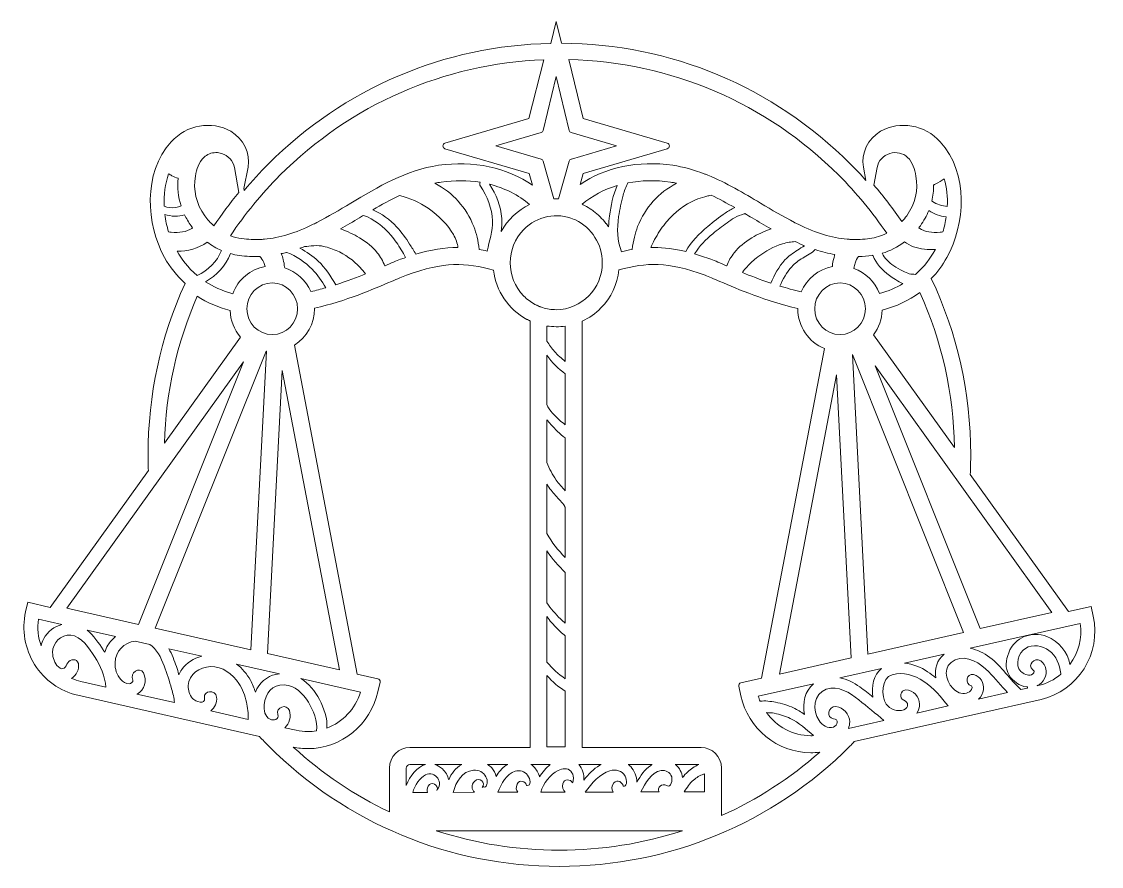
# Model space of a CAD drawing. Header units: millimetres. Extents: x 13 to 1587, y -339 to -42.
# Drawn here: x 397.1 to 770.2, y -333.6 to -41.8 of the extents above; entities that cross this region are included whole.
import ezdxf

# ---------------------------------------------------------------- set-up
doc = ezdxf.new("R2010")
doc.units = ezdxf.units.MM
doc.header["$MEASUREMENT"] = 0
doc.layers.add('Layer 3', color=7, linetype='Continuous')

msp = doc.modelspace()

# ---------------------------------------------------------------- linework, layer by layer
at = {"layer": 'Layer 3', "lineweight": 0}
for points in [[(473.79, -159.32), (437.51, -250.01), (412.68, -244.38), (473.79, -159.32)], [(689.49, -260.22), (684.16, -156.77), (722.5, -252.75), (689.49, -260.22)], [(482.03, -260.1), (487.12, -162.36), (506.86, -265.73), (482.03, -260.1)], [(658.9, -267.14), (678.69, -163.78), (683.73, -261.52), (658.9, -267.14)], [(753.09, -245.84), (728.25, -251.45), (692.02, -160.75), (753.09, -245.84)]]:
    msp.add_lwpolyline(points, dxfattribs=at)
for points, knots in [([(767.32, -247.12), (767.32, -247.12), (766.6, -243.81), (766.6, -243.81), (766.6, -243.81), (758.84, -245.56), (758.84, -245.56), (758.84, -245.56), (724.84, -198.19), (724.84, -198.19), (724.95, -195.87), (725.01, -193.6), (725.01, -191.43), (725.01, -170.09), (720.43, -149.62), (711.39, -130.58), (713.48, -128.4), (715.29, -125.93), (716.79, -123.24), (723.06, -111.97), (724.39, -94.16), (714.5, -83.34), (709.14, -77.46), (700.47, -75.94), (693.88, -79.71), (689.52, -82.21), (687.01, -87.4), (687.92, -92.06), (687.92, -92.06), (688.81, -96.68), (688.81, -96.68), (686.99, -94.65), (685.17, -92.72), (683.38, -90.93), (656.74, -64.29), (621.33, -49.51), (583.67, -49.31), (583.67, -49.31), (581.81, -41.83), (581.81, -41.83), (581.81, -41.83), (579.92, -49.34), (579.92, -49.34), (543.09, -50.09), (508.46, -64.85), (482.38, -90.93), (479.45, -93.86), (476.65, -96.92), (473.98, -100.1), (473.98, -100.1), (473.88, -99.5), (473.88, -99.5), (473.88, -99.5), (475.32, -92.06), (475.32, -92.06), (476.22, -87.4), (473.71, -82.21), (469.35, -79.71), (462.76, -75.94), (454.09, -77.46), (448.73, -83.34), (438.85, -94.17), (440.17, -111.98), (446.44, -123.24), (448.34, -126.65), (450.74, -129.69), (453.57, -132.26), (445.06, -150.83), (440.75, -170.73), (440.75, -191.43), (440.75, -193.19), (440.79, -195.02), (440.86, -196.87), (440.86, -196.87), (406.93, -244.1), (406.93, -244.1), (406.93, -244.1), (399.17, -242.34), (399.17, -242.34), (399.17, -242.34), (398.44, -245.65), (398.44, -245.65), (397.07, -251.94), (398.18, -258.39), (401.58, -263.83), (404.98, -269.27), (410.26, -273.03), (416.44, -274.44), (416.44, -274.44), (479.23, -288.67), (479.23, -288.67), (480.41, -289.93), (481.42, -290.97), (482.38, -291.93), (509.22, -318.78), (544.92, -333.56), (582.88, -333.56), (620.84, -333.56), (656.54, -318.78), (683.38, -291.93), (683.76, -291.56), (684.12, -291.17), (684.49, -290.79), (684.49, -290.79), (684.79, -290.48), (684.79, -290.48), (684.79, -290.48), (749.31, -275.89), (749.31, -275.89), (762.08, -273.01), (770.16, -260.1), (767.32, -247.12)], [0, 0, 0, 0, 1, 1, 1, 2, 2, 2, 3, 3, 3, 4, 4, 4, 5, 5, 5, 6, 6, 6, 7, 7, 7, 8, 8, 8, 9, 9, 9, 10, 10, 10, 11, 11, 11, 12, 12, 12, 13, 13, 13, 14, 14, 14, 15, 15, 15, 16, 16, 16, 17, 17, 17, 18, 18, 18, 19, 19, 19, 20, 20, 20, 21, 21, 21, 22, 22, 22, 23, 23, 23, 24, 24, 24, 25, 25, 25, 26, 26, 26, 27, 27, 27, 28, 28, 28, 29, 29, 29, 30, 30, 30, 31, 31, 31, 32, 32, 32, 33, 33, 33, 34, 34, 34, 35, 35, 35, 36, 36, 36, 37, 37, 37, 37]), ([(486.34, -94.89), (510.75, -70.47), (543.07, -56.34), (577.47, -55.01), (577.47, -55.01), (572.38, -75.29), (572.38, -75.29), (572.38, -75.29), (543.35, -83.8), (543.35, -83.8), (542.93, -83.93), (542.64, -84.32), (542.64, -84.76), (542.64, -85.21), (542.93, -85.6), (543.35, -85.72), (543.35, -85.72), (572.41, -94.24), (572.41, -94.24), (572.41, -94.24), (573.58, -98.36), (573.58, -98.36), (564.95, -92.28), (553.08, -89.71), (541.16, -91.46), (529.95, -93.1), (520.22, -98.92), (510.78, -104.56), (506.95, -106.85), (503, -109.21), (499.08, -111.2), (499.08, -111.2), (498.28, -111.62), (497.85, -111.81), (491.62, -114.86), (486.23, -116.49), (480.95, -116.95), (480.95, -116.95), (480.94, -116.95), (480.94, -116.95), (480.36, -116.98), (479.99, -117.09), (479.72, -117.04), (477.52, -117.15), (475.29, -117.06), (473.1, -116.77), (471.79, -116.59), (470.49, -116.26), (469.22, -115.78), (474.24, -108.25), (480, -101.23), (486.34, -94.89)], [0, 0, 0, 0, 1, 1, 1, 2, 2, 2, 3, 3, 3, 4, 4, 4, 5, 5, 5, 6, 6, 6, 7, 7, 7, 8, 8, 8, 9, 9, 9, 10, 10, 10, 11, 11, 11, 12, 12, 12, 13, 13, 13, 14, 14, 14, 15, 15, 15, 16, 16, 16, 17, 17, 17, 17]), ([(679.42, -94.89), (685.54, -101), (691.1, -107.73), (695.98, -114.91), (694.12, -115.87), (692.16, -116.49), (690.13, -116.77), (687.94, -117.06), (685.72, -117.15), (683.51, -117.04), (683.07, -117.03), (682.96, -116.99), (682.29, -116.95), (682.29, -116.95), (682.28, -116.95), (682.28, -116.95), (677, -116.49), (671.61, -114.86), (665.38, -111.81), (664.96, -111.61), (664.16, -111.2), (664.16, -111.2), (660.23, -109.2), (656.26, -106.84), (652.41, -104.54), (646.59, -101.06), (640.58, -97.46), (634.15, -94.85), (633.81, -94.65), (633.49, -94.53), (633.19, -94.48), (629.3, -92.97), (625.67, -91.99), (622.07, -91.46), (610.15, -89.71), (598.65, -92.12), (590.03, -98.08), (590.03, -98.08), (591.12, -94.24), (591.12, -94.24), (591.12, -94.24), (620.17, -85.72), (620.17, -85.72), (620.6, -85.6), (620.89, -85.21), (620.89, -84.76), (620.89, -84.32), (620.6, -83.93), (620.17, -83.8), (620.17, -83.8), (591.15, -75.29), (591.15, -75.29), (591.15, -75.29), (586.1, -54.95), (586.1, -54.95), (621.35, -55.76), (654.45, -69.91), (679.42, -94.89)], [0, 0, 0, 0, 1, 1, 1, 2, 2, 2, 3, 3, 3, 4, 4, 4, 5, 5, 5, 6, 6, 6, 7, 7, 7, 8, 8, 8, 9, 9, 9, 10, 10, 10, 11, 11, 11, 12, 12, 12, 13, 13, 13, 14, 14, 14, 15, 15, 15, 16, 16, 16, 17, 17, 17, 18, 18, 18, 19, 19, 19, 19]), ([(581.76, -60.84), (581.76, -60.84), (586.24, -79.44), (586.24, -79.44), (586.32, -79.79), (586.59, -80.07), (586.93, -80.17), (586.93, -80.17), (602.6, -84.76), (602.6, -84.76), (602.6, -84.76), (587.11, -89.3), (587.11, -89.3), (587.11, -89.3), (586.94, -89.35), (586.94, -89.35), (586.61, -89.45), (586.35, -89.71), (586.26, -90.04), (586.26, -90.04), (582.57, -103.04), (582.57, -103.04), (582.03, -103.02), (581.49, -103.02), (580.96, -103.04), (580.96, -103.04), (577.27, -90.04), (577.27, -90.04), (577.18, -89.71), (576.92, -89.45), (576.59, -89.35), (576.59, -89.35), (560.93, -84.76), (560.93, -84.76), (560.93, -84.76), (576.6, -80.17), (576.6, -80.17), (576.94, -80.07), (577.21, -79.79), (577.29, -79.44), (577.29, -79.44), (581.76, -60.84), (581.76, -60.84)], [0, 0, 0, 0, 1, 1, 1, 2, 2, 2, 3, 3, 3, 4, 4, 4, 5, 5, 5, 6, 6, 6, 7, 7, 7, 8, 8, 8, 9, 9, 9, 10, 10, 10, 11, 11, 11, 12, 12, 12, 13, 13, 13, 14, 14, 14, 14]), ([(457.14, -95.18), (457.57, -92.83), (458.22, -90.42), (460.03, -88.72), (461.16, -87.65), (462.65, -87.07), (464.23, -87.07), (464.88, -87.07), (465.53, -87.16), (466.17, -87.36), (468.52, -88.06), (470.17, -89.88), (470.58, -92.2), (470.58, -92.2), (472.08, -100.83), (472.08, -100.83), (469.05, -104.53), (466.19, -108.41), (463.54, -112.39), (462.34, -111.36), (461.26, -110.18), (460.34, -108.89), (457.4, -104.77), (456.27, -99.9), (457.14, -95.18)], [0, 0, 0, 0, 1, 1, 1, 2, 2, 2, 3, 3, 3, 4, 4, 4, 5, 5, 5, 6, 6, 6, 7, 7, 7, 8, 8, 8, 8]), ([(692.65, -92.2), (693.06, -89.88), (694.71, -88.07), (697.06, -87.36), (699.29, -86.69), (701.59, -87.2), (703.2, -88.72), (705.01, -90.42), (705.66, -92.83), (706.09, -95.18), (706.96, -99.9), (705.83, -104.76), (702.89, -108.88), (702.39, -109.59), (701.83, -110.27), (701.23, -110.91), (698.26, -106.56), (695.02, -102.33), (691.59, -98.33), (691.59, -98.33), (692.65, -92.2), (692.65, -92.2)], [0, 0, 0, 0, 1, 1, 1, 2, 2, 2, 3, 3, 3, 4, 4, 4, 5, 5, 5, 6, 6, 6, 7, 7, 7, 7]), ([(446.31, -105.54), (446.16, -101.67), (446.68, -97.85), (447.88, -94.36), (448.23, -94.62), (448.59, -94.85), (448.97, -95.06), (448.97, -95.06), (448.97, -95.06), (448.97, -95.06), (449.66, -95.44), (450.4, -95.73), (451.16, -95.92), (450.83, -99.13), (451.18, -102.36), (452.16, -105.44), (451.59, -105.69), (451, -105.92), (450.35, -106.02), (448.93, -106.24), (447.6, -106.08), (446.31, -105.54)], [0, 0, 0, 0, 1, 1, 1, 2, 2, 2, 3, 3, 3, 4, 4, 4, 5, 5, 5, 6, 6, 6, 7, 7, 7, 7]), ([(539.86, -97.64), (540.59, -97.5), (541.3, -97.37), (542, -97.27), (546.63, -96.59), (551.19, -96.63), (555.48, -97.32), (555.32, -97.7), (555.33, -98.15), (555.62, -98.6), (557.91, -102.2), (559.67, -106.3), (559.8, -110.61), (559.91, -114.2), (558.59, -117.59), (557.96, -121.06), (557.01, -120.85), (556.11, -120.67), (555.22, -120.51), (554.81, -117.47), (554.2, -114.94), (553.3, -112.61), (553.3, -112.61), (553.3, -112.6), (553.3, -112.6), (552, -109.3), (550.19, -106.37), (547.94, -103.88), (545.69, -101.38), (542.98, -99.28), (539.86, -97.64)], [0, 0, 0, 0, 1, 1, 1, 2, 2, 2, 3, 3, 3, 4, 4, 4, 5, 5, 5, 6, 6, 6, 7, 7, 7, 8, 8, 8, 9, 9, 9, 10, 10, 10, 10]), ([(609.93, -112.61), (609.03, -114.94), (608.42, -117.47), (608.01, -120.52), (606.83, -120.72), (605.6, -120.98), (604.32, -121.28), (602.88, -117.44), (602.74, -113.34), (603.36, -109.18), (603.73, -106.7), (604.28, -104.24), (604.92, -101.81), (605.32, -100.3), (605.78, -98.84), (606.54, -97.54), (611.17, -96.64), (616.16, -96.52), (621.23, -97.27), (621.94, -97.37), (622.65, -97.5), (623.37, -97.64), (620.25, -99.28), (617.53, -101.38), (615.29, -103.88), (613.04, -106.37), (611.23, -109.3), (609.93, -112.61)], [0, 0, 0, 0, 1, 1, 1, 2, 2, 2, 3, 3, 3, 4, 4, 4, 5, 5, 5, 6, 6, 6, 7, 7, 7, 8, 8, 8, 9, 9, 9, 9]), ([(715.84, -96.12), (715.84, -96.12), (715.87, -96.09), (715.87, -96.09), (716.72, -99.16), (717.06, -102.39), (716.92, -105.66), (715.1, -105.52), (713.34, -105), (711.8, -103.96), (711.72, -103.9), (711.63, -103.85), (711.54, -103.81), (711.98, -101.98), (712.2, -100.1), (712.19, -98.21), (712.29, -98.16), (712.39, -98.12), (712.49, -98.07), (712.49, -98.07), (712.76, -97.95), (712.76, -97.95), (714.04, -97.38), (715.02, -96.8), (715.84, -96.12)], [0, 0, 0, 0, 1, 1, 1, 2, 2, 2, 3, 3, 3, 4, 4, 4, 5, 5, 5, 6, 6, 6, 7, 7, 7, 8, 8, 8, 8]), ([(563.01, -109.81), (562.68, -105.52), (561.01, -101.54), (558.68, -97.98), (564.01, -99.3), (568.8, -101.69), (572.61, -105.03), (568.43, -107.01), (565, -110.31), (562.77, -114.32), (563.01, -112.83), (563.12, -111.33), (563.01, -109.81)], [0, 0, 0, 0, 1, 1, 1, 2, 2, 2, 3, 3, 3, 4, 4, 4, 4]), ([(594.64, -107.26), (594.58, -107.2), (594.52, -107.14), (594.45, -107.09), (594.45, -107.09), (594.14, -106.87), (594.14, -106.87), (593.32, -106.31), (592.45, -105.79), (591.56, -105.34), (591.29, -105.2), (591.01, -105.06), (590.73, -104.93), (594.12, -101.99), (598.28, -99.79), (602.9, -98.42), (601.37, -101.69), (600.7, -105.52), (600.22, -108.89), (600.04, -110.15), (599.92, -111.43), (599.87, -112.72), (599.71, -112.48), (599.56, -112.25), (599.39, -112.02), (599.38, -112.01), (599.38, -112), (599.37, -111.99), (599.37, -111.99), (599.14, -111.69), (599.14, -111.69), (599.08, -111.62), (599.01, -111.55), (598.93, -111.5), (597.7, -109.89), (596.26, -108.47), (594.64, -107.26)], [0, 0, 0, 0, 1, 1, 1, 2, 2, 2, 3, 3, 3, 4, 4, 4, 5, 5, 5, 6, 6, 6, 7, 7, 7, 8, 8, 8, 9, 9, 9, 10, 10, 10, 11, 11, 11, 12, 12, 12, 12]), ([(526.66, -112.73), (524.33, -110.19), (521.56, -108.16), (518.42, -106.84), (521.38, -105.12), (524.51, -103.39), (527.66, -101.9), (531.12, -102.7), (534.54, -104.22), (537.56, -106.31), (541.4, -108.97), (544.42, -112.1), (546.28, -115.37), (547.13, -116.87), (547.67, -118.4), (547.85, -119.85), (543.26, -119.82), (538.58, -120.56), (533.25, -122.15), (532.62, -120.92), (531.78, -119.74), (531.14, -118.69), (529.84, -116.56), (528.35, -114.57), (526.66, -112.73)], [0, 0, 0, 0, 1, 1, 1, 2, 2, 2, 3, 3, 3, 4, 4, 4, 5, 5, 5, 6, 6, 6, 7, 7, 7, 8, 8, 8, 8]), ([(614.71, -119.31), (615.18, -118.31), (615.67, -117.33), (616.19, -116.4), (617.3, -114.4), (618.56, -112.56), (619.93, -110.93), (622.74, -107.57), (626.19, -104.97), (629.9, -103.39), (630.97, -102.94), (632.07, -102.57), (633.17, -102.3), (633.4, -102.24), (633.63, -102.19), (633.87, -102.13), (634.31, -102.03), (634.8, -101.92), (635.29, -101.77), (638.07, -103.07), (640.82, -104.56), (643.47, -106.07), (642.31, -106.54), (641.22, -107.25), (640.22, -107.95), (638.15, -109.39), (636.12, -110.94), (634.18, -112.56), (631.19, -115.05), (628.44, -117.85), (626.55, -121.23), (622.64, -120.3), (619.04, -119.84), (615.56, -119.84), (615.2, -119.84), (614.83, -119.85), (614.47, -119.86), (614.55, -119.67), (614.63, -119.49), (614.71, -119.31)], [0, 0, 0, 0, 1, 1, 1, 2, 2, 2, 3, 3, 3, 4, 4, 4, 5, 5, 5, 6, 6, 6, 7, 7, 7, 8, 8, 8, 9, 9, 9, 10, 10, 10, 11, 11, 11, 12, 12, 12, 13, 13, 13, 13]), ([(581.76, -141.31), (580.16, -141.31), (578.57, -141.07), (577.06, -140.59), (577.06, -140.59), (577, -140.57), (577, -140.57), (576.79, -140.51), (576.58, -140.43), (576.37, -140.35), (576.3, -140.33), (576.23, -140.3), (576.13, -140.26), (575.99, -140.21), (575.84, -140.15), (575.7, -140.09), (575.57, -140.04), (575.43, -139.97), (575.29, -139.91), (575.21, -139.87), (575.13, -139.84), (575.05, -139.8), (574.86, -139.71), (574.66, -139.61), (574.47, -139.51), (574.45, -139.5), (574.44, -139.49), (574.43, -139.49), (574.42, -139.49), (574.42, -139.48), (574.41, -139.48), (573, -138.72), (571.71, -137.75), (570.57, -136.6), (564.34, -130.26), (564.34, -119.96), (570.57, -113.62), (575.16, -108.96), (582.01, -107.59), (587.99, -110.14), (587.99, -110.14), (588.42, -110.33), (588.42, -110.33), (594.07, -112.98), (597.72, -118.77), (597.72, -125.08), (597.72, -134.03), (590.56, -141.31), (581.76, -141.31)], [0, 0, 0, 0, 1, 1, 1, 2, 2, 2, 3, 3, 3, 4, 4, 4, 5, 5, 5, 6, 6, 6, 7, 7, 7, 8, 8, 8, 9, 9, 9, 10, 10, 10, 11, 11, 11, 12, 12, 12, 13, 13, 13, 14, 14, 14, 15, 15, 15, 16, 16, 16, 16]), ([(635.91, -115.08), (637.49, -113.77), (639.15, -112.54), (640.81, -111.33), (641.66, -110.71), (642.5, -110.07), (643.41, -109.54), (644.46, -108.92), (645.56, -108.69), (646.68, -108.24), (646.77, -108.21), (646.86, -108.15), (646.94, -108.1), (647.8, -108.6), (648.64, -109.1), (649.46, -109.59), (649.46, -109.59), (649.5, -109.62), (649.5, -109.62), (651.62, -110.88), (653.8, -112.18), (656.01, -113.44), (653.54, -114.31), (651.37, -115.31), (649.42, -116.47), (646.92, -117.95), (644.87, -119.69), (643.3, -121.64), (642.22, -122.99), (641.33, -124.54), (640.7, -126.18), (640.7, -126.18), (640.6, -126.14), (640.6, -126.14), (638.49, -125.23), (636.67, -124.45), (635.23, -123.91), (633.27, -123.19), (631.39, -122.57), (629.59, -122.04), (631.24, -119.37), (633.46, -117.11), (635.91, -115.08)], [0, 0, 0, 0, 1, 1, 1, 2, 2, 2, 3, 3, 3, 4, 4, 4, 5, 5, 5, 6, 6, 6, 7, 7, 7, 8, 8, 8, 9, 9, 9, 10, 10, 10, 11, 11, 11, 12, 12, 12, 13, 13, 13, 14, 14, 14, 14]), ([(715.36, -114.46), (715.05, -114.51), (714.75, -114.55), (714.46, -114.58), (713.05, -114.71), (711.75, -114.67), (710.58, -114.47), (709.28, -114.23), (708.2, -113.82), (707.37, -113.24), (707.27, -113.18), (707.18, -113.11), (707.08, -113.03), (707.27, -112.79), (707.45, -112.55), (707.62, -112.31), (708.81, -110.64), (709.77, -108.88), (710.5, -107.05), (712.32, -108.29), (714.38, -109.07), (716.57, -109.24), (716.31, -110.99), (715.9, -112.74), (715.36, -114.46)], [0, 0, 0, 0, 1, 1, 1, 2, 2, 2, 3, 3, 3, 4, 4, 4, 5, 5, 5, 6, 6, 6, 7, 7, 7, 8, 8, 8, 8]), ([(447.88, -114.46), (447.24, -112.47), (446.8, -110.44), (446.55, -108.4), (448.68, -109.12), (451.35, -109.34), (453.38, -108.52), (454, -109.83), (454.75, -111.1), (455.61, -112.31), (455.78, -112.55), (455.96, -112.79), (456.15, -113.03), (456.05, -113.11), (455.95, -113.18), (455.85, -113.25), (455.03, -113.82), (453.96, -114.23), (452.66, -114.47), (451.49, -114.67), (450.18, -114.71), (448.78, -114.58), (448.48, -114.55), (448.19, -114.51), (447.88, -114.46)], [0, 0, 0, 0, 1, 1, 1, 2, 2, 2, 3, 3, 3, 4, 4, 4, 5, 5, 5, 6, 6, 6, 7, 7, 7, 8, 8, 8, 8]), ([(513.81, -116.47), (511.86, -115.31), (509.69, -114.31), (507.22, -113.44), (509.46, -112.17), (511.64, -110.87), (513.77, -109.59), (514.24, -109.31), (514.72, -109.03), (515.2, -108.74), (518.92, -110.08), (522.16, -112.69), (524.71, -115.68), (526.03, -117.24), (527.19, -118.93), (528.26, -120.67), (528.76, -121.46), (529.2, -122.4), (529.67, -123.32), (529.12, -123.51), (528.57, -123.71), (528.01, -123.91), (526.57, -124.44), (524.75, -125.23), (522.63, -126.14), (522.63, -126.14), (522.54, -126.18), (522.54, -126.18), (521.91, -124.54), (521.02, -122.99), (519.93, -121.64), (518.37, -119.69), (516.31, -117.95), (513.81, -116.47)], [0, 0, 0, 0, 1, 1, 1, 2, 2, 2, 3, 3, 3, 4, 4, 4, 5, 5, 5, 6, 6, 6, 7, 7, 7, 8, 8, 8, 9, 9, 9, 10, 10, 10, 11, 11, 11, 11]), ([(450.79, -121.11), (454.41, -121.33), (458.19, -120.19), (461.14, -117.96), (462.71, -119.13), (464.39, -120.1), (466.15, -120.86), (464.58, -124.72), (461.5, -127.81), (457.68, -129.46), (454.5, -126.77), (452.29, -123.76), (450.79, -121.11)], [0, 0, 0, 0, 1, 1, 1, 2, 2, 2, 3, 3, 3, 4, 4, 4, 4]), ([(499.52, -124.53), (497.75, -122.9), (495.54, -121.3), (493.22, -120.11), (493.73, -119.93), (494.25, -119.74), (494.77, -119.54), (495.09, -119.56), (498.82, -118.94), (500.7, -119.31), (502.42, -119.64), (504.1, -120.16), (505.7, -120.85), (508.84, -122.21), (511.74, -124.25), (514.08, -126.75), (514.73, -127.44), (515.34, -128.18), (515.91, -128.96), (513.1, -130.1), (509.58, -131.44), (505.59, -132.71), (503.94, -129.75), (502.02, -126.83), (499.52, -124.53)], [0, 0, 0, 0, 1, 1, 1, 2, 2, 2, 3, 3, 3, 4, 4, 4, 5, 5, 5, 6, 6, 6, 7, 7, 7, 8, 8, 8, 8]), ([(647.72, -126.49), (648.88, -125.25), (650.12, -124.11), (651.41, -123.11), (654.13, -120.99), (657.01, -119.46), (659.96, -118.57), (661.49, -118.11), (663.01, -117.91), (664.32, -117.78), (665.44, -118.3), (666.54, -118.77), (667.62, -119.21), (666.77, -119.71), (665.94, -120.29), (665.12, -120.79), (663.57, -121.75), (662.09, -122.81), (660.83, -124.13), (658.66, -126.42), (657.22, -129.28), (655.93, -132.15), (652.16, -130.89), (648.82, -129.58), (646.11, -128.47), (646.54, -127.76), (647.18, -127.08), (647.72, -126.49)], [0, 0, 0, 0, 1, 1, 1, 2, 2, 2, 3, 3, 3, 4, 4, 4, 5, 5, 5, 6, 6, 6, 7, 7, 7, 8, 8, 8, 9, 9, 9, 9]), ([(712.59, -120.85), (711.14, -123.46), (708.99, -126.46), (705.89, -129.17), (705.18, -129.02), (704.48, -129.12), (703.78, -128.93), (703.04, -128.73), (702.32, -128.33), (701.63, -127.98), (700.53, -127.42), (699.42, -126.82), (698.4, -126.12), (696.73, -124.96), (695.3, -123.58), (694.37, -121.84), (697.15, -121.02), (699.79, -119.69), (702.16, -117.91), (703.96, -119.26), (706.33, -120.12), (709.06, -120.4), (710.34, -120.53), (711.59, -120.56), (712.8, -120.48), (712.73, -120.6), (712.66, -120.73), (712.59, -120.85)], [0, 0, 0, 0, 1, 1, 1, 2, 2, 2, 3, 3, 3, 4, 4, 4, 5, 5, 5, 6, 6, 6, 7, 7, 7, 8, 8, 8, 9, 9, 9, 9]), ([(470.02, -135.81), (466.32, -134.82), (463.21, -133.35), (460.61, -131.65), (464.54, -129.56), (467.59, -126.11), (469.23, -121.94), (470.25, -122.23), (471.28, -122.44), (472.33, -122.58), (474.65, -122.9), (477.01, -123.01), (479.36, -122.92), (479.9, -123.44), (480.37, -124.14), (480.74, -124.98), (480.93, -125.42), (481.1, -125.89), (481.25, -126.41), (476.11, -127.28), (471.85, -130.84), (470.02, -135.81)], [0, 0, 0, 0, 1, 1, 1, 2, 2, 2, 3, 3, 3, 4, 4, 4, 5, 5, 5, 6, 6, 6, 7, 7, 7, 7]), ([(487.97, -126.87), (487.97, -126.87), (487.93, -126.58), (487.93, -126.58), (487.83, -125.74), (487.67, -124.87), (487.45, -124.02), (487.28, -123.33), (487.06, -122.64), (486.81, -121.96), (487.41, -121.83), (488.02, -121.69), (488.63, -121.53), (488.67, -121.55), (488.71, -121.58), (488.76, -121.59), (491.87, -122.7), (495.13, -125.05), (497.49, -127.35), (499.4, -129.22), (500.79, -131.47), (502.15, -133.75), (500.5, -134.22), (498.79, -134.67), (497.03, -135.07), (495.34, -131.19), (491.97, -128.13), (487.97, -126.87)], [0, 0, 0, 0, 1, 1, 1, 2, 2, 2, 3, 3, 3, 4, 4, 4, 5, 5, 5, 6, 6, 6, 7, 7, 7, 8, 8, 8, 9, 9, 9, 9]), ([(663.15, -126.51), (664.26, -125.29), (665.57, -124.35), (666.95, -123.47), (668.37, -122.57), (670.16, -121.81), (671.31, -120.56), (673.62, -121.33), (675.87, -121.9), (678.08, -122.29), (677.97, -122.61), (677.86, -122.94), (677.77, -123.27), (677.48, -124.27), (677.3, -125.32), (677.21, -126.45), (672.48, -127.34), (668.39, -130.64), (666.47, -135.13), (663.9, -134.55), (661.41, -133.86), (659.05, -133.14), (660.15, -130.77), (661.38, -128.46), (663.15, -126.51)], [0, 0, 0, 0, 1, 1, 1, 2, 2, 2, 3, 3, 3, 4, 4, 4, 5, 5, 5, 6, 6, 6, 7, 7, 7, 8, 8, 8, 8]), ([(684.66, -127.05), (684.74, -126.38), (684.86, -125.78), (685.03, -125.25), (685.3, -124.36), (685.82, -123.55), (686.26, -122.93), (687.86, -122.9), (689.39, -122.79), (690.91, -122.58), (691, -122.57), (691.1, -122.55), (691.19, -122.54), (692.29, -125.38), (694.43, -127.68), (696.91, -129.46), (698.12, -130.33), (699.84, -131.55), (701.61, -132.28), (699.29, -133.68), (696.6, -134.88), (693.47, -135.74), (691.95, -131.71), (688.68, -128.49), (684.66, -127.05)], [0, 0, 0, 0, 1, 1, 1, 2, 2, 2, 3, 3, 3, 4, 4, 4, 5, 5, 5, 6, 6, 6, 7, 7, 7, 8, 8, 8, 8]), ([(524.18, -299.62), (524.18, -299.62), (524.18, -314.77), (524.18, -314.77), (512.08, -309), (500.91, -301.47), (490.92, -292.34), (492.61, -292.71), (494.33, -292.89), (496.05, -292.89), (507.53, -292.89), (517.69, -284.62), (520.19, -273.24), (520.19, -273.24), (520.91, -269.93), (520.91, -269.93), (521.03, -269.39), (520.69, -268.86), (520.16, -268.74), (520.16, -268.74), (513.05, -267.13), (513.05, -267.13), (513.05, -267.13), (491.36, -153.57), (491.36, -153.57), (495.63, -150.87), (498.26, -146.12), (498.26, -141), (498.26, -140.94), (498.26, -140.88), (498.25, -140.82), (509.22, -138.29), (518.61, -134.25), (524.87, -131.56), (526.92, -130.67), (528.69, -129.91), (530.01, -129.43), (543.07, -124.6), (550.49, -125), (560.13, -127.65), (560.96, -134.89), (565.23, -141.21), (571.66, -144.65), (571.66, -144.65), (571.84, -144.75), (571.84, -144.75), (572.07, -144.87), (572.31, -144.99), (572.54, -145.1), (572.62, -145.13), (572.69, -145.17), (572.77, -145.2), (572.77, -145.2), (572.77, -292.48), (572.77, -292.48), (572.77, -292.48), (531.22, -292.48), (531.22, -292.48), (527.34, -292.48), (524.18, -295.68), (524.18, -299.62)], [0, 0, 0, 0, 1, 1, 1, 2, 2, 2, 3, 3, 3, 4, 4, 4, 5, 5, 5, 6, 6, 6, 7, 7, 7, 8, 8, 8, 9, 9, 9, 10, 10, 10, 11, 11, 11, 12, 12, 12, 13, 13, 13, 14, 14, 14, 15, 15, 15, 16, 16, 16, 17, 17, 17, 18, 18, 18, 19, 19, 19, 20, 20, 20, 20]), ([(638.87, -316.03), (638.87, -316.03), (638.87, -299.62), (638.87, -299.62), (638.87, -295.68), (635.71, -292.48), (631.83, -292.48), (631.83, -292.48), (590.75, -292.48), (590.75, -292.48), (590.75, -292.48), (590.75, -145.28), (590.75, -145.28), (593.18, -144.18), (595.36, -142.65), (597.25, -140.73), (600.74, -137.19), (602.94, -132.52), (603.48, -127.54), (612.93, -124.99), (620.28, -124.64), (633.22, -129.43), (634.52, -129.91), (636.27, -130.66), (638.3, -131.53), (638.3, -131.53), (638.36, -131.56), (638.36, -131.56), (644.68, -134.28), (654.16, -138.35), (665.27, -140.88), (665.27, -140.92), (665.27, -140.96), (665.27, -141), (665.27, -147.01), (669.02, -152.54), (674.49, -154.76), (674.49, -154.76), (652.71, -268.54), (652.71, -268.54), (652.71, -268.54), (645.6, -270.14), (645.6, -270.14), (645.07, -270.26), (644.73, -270.79), (644.85, -271.33), (644.85, -271.33), (645.57, -274.64), (645.57, -274.64), (648.06, -286.04), (658.22, -294.31), (669.71, -294.31), (670.77, -294.31), (671.83, -294.24), (672.89, -294.1), (662.64, -303.11), (651.22, -310.47), (638.87, -316.03)], [0, 0, 0, 0, 1, 1, 1, 2, 2, 2, 3, 3, 3, 4, 4, 4, 5, 5, 5, 6, 6, 6, 7, 7, 7, 8, 8, 8, 9, 9, 9, 10, 10, 10, 11, 11, 11, 12, 12, 12, 13, 13, 13, 14, 14, 14, 15, 15, 15, 16, 16, 16, 17, 17, 17, 18, 18, 18, 19, 19, 19, 19]), ([(483.68, -149.92), (478.84, -149.92), (474.91, -145.92), (474.91, -141), (474.91, -136.08), (478.84, -132.07), (483.68, -132.07), (488.51, -132.07), (492.44, -136.08), (492.44, -141), (492.44, -145.92), (488.51, -149.92), (483.68, -149.92)], [0, 0, 0, 0, 1, 1, 1, 2, 2, 2, 3, 3, 3, 4, 4, 4, 4]), ([(679.85, -132.07), (684.68, -132.07), (688.61, -136.08), (688.61, -141), (688.61, -145.92), (684.68, -149.92), (679.85, -149.92), (675.02, -149.92), (671.09, -145.92), (671.09, -141), (671.09, -136.08), (675.02, -132.07), (679.85, -132.07)], [0, 0, 0, 0, 1, 1, 1, 2, 2, 2, 3, 3, 3, 4, 4, 4, 4]), ([(457.74, -136.69), (461.16, -138.86), (464.97, -140.5), (469.1, -141.55), (469.23, -144.98), (470.5, -148.21), (472.74, -150.78), (472.74, -150.78), (446.4, -187.44), (446.4, -187.44), (446.9, -169.79), (450.71, -152.73), (457.74, -136.69)], [0, 0, 0, 0, 1, 1, 1, 2, 2, 2, 3, 3, 3, 4, 4, 4, 4]), ([(719.39, -188.87), (719.39, -188.87), (691.45, -149.95), (691.45, -149.95), (693.29, -147.51), (694.33, -144.54), (694.43, -141.47), (699.26, -140.2), (703.63, -138.15), (707.43, -135.36), (715.04, -152.22), (719.05, -170.2), (719.39, -188.87)], [0, 0, 0, 0, 1, 1, 1, 2, 2, 2, 3, 3, 3, 4, 4, 4, 4]), ([(578.59, -152.15), (578.59, -152.15), (578.59, -146.95), (578.59, -146.95), (580.68, -147.26), (582.83, -147.27), (584.93, -146.97), (584.93, -146.97), (584.93, -159.16), (584.93, -159.16), (583.6, -158.15), (582.32, -157.1), (581.18, -155.76), (580.22, -154.63), (579.36, -153.42), (578.59, -152.15)], [0, 0, 0, 0, 1, 1, 1, 2, 2, 2, 3, 3, 3, 4, 4, 4, 5, 5, 5, 5]), ([(481.64, -155.65), (481.64, -155.65), (476.27, -258.79), (476.27, -258.79), (476.27, -258.79), (443.27, -251.31), (443.27, -251.31), (443.27, -251.31), (481.54, -155.63), (481.54, -155.63), (481.57, -155.64), (481.61, -155.64), (481.64, -155.65)], [0, 0, 0, 0, 1, 1, 1, 2, 2, 2, 3, 3, 3, 4, 4, 4, 4]), ([(584.93, -163.41), (584.93, -163.41), (584.93, -181.02), (584.93, -181.02), (584.24, -180.53), (583.56, -180.03), (582.96, -179.47), (581.38, -178.01), (579.38, -176.19), (578.59, -174.06), (578.59, -174.06), (578.59, -157.04), (578.59, -157.04), (580.33, -159.57), (582.47, -161.83), (584.93, -163.41)], [0, 0, 0, 0, 1, 1, 1, 2, 2, 2, 3, 3, 3, 4, 4, 4, 5, 5, 5, 5]), ([(579.97, -180.94), (581.34, -182.46), (583.04, -184.35), (584.93, -185.55), (584.93, -185.55), (584.93, -203.83), (584.93, -203.83), (583.81, -202.65), (582.7, -201.47), (581.76, -200.14), (580.42, -198.27), (579.43, -196.22), (578.59, -194.09), (578.59, -194.09), (578.59, -179.34), (578.59, -179.34), (579.04, -179.89), (579.51, -180.42), (579.97, -180.94)], [0, 0, 0, 0, 1, 1, 1, 2, 2, 2, 3, 3, 3, 4, 4, 4, 5, 5, 5, 6, 6, 6, 6]), ([(581.57, -205.49), (582.64, -206.69), (583.89, -207.87), (584.75, -209.25), (584.76, -209.3), (584.78, -209.35), (584.79, -209.4), (584.81, -209.44), (584.82, -209.48), (584.83, -209.52), (584.86, -209.59), (584.89, -209.66), (584.93, -209.72), (584.93, -209.72), (584.93, -226.88), (584.93, -226.88), (582.47, -224.36), (580.2, -221.66), (578.59, -218.56), (578.59, -218.56), (578.59, -201.61), (578.59, -201.61), (579.46, -203), (580.48, -204.26), (581.57, -205.49)], [0, 0, 0, 0, 1, 1, 1, 2, 2, 2, 3, 3, 3, 4, 4, 4, 5, 5, 5, 6, 6, 6, 7, 7, 7, 8, 8, 8, 8]), ([(584.93, -232.11), (584.93, -232.11), (584.93, -249.58), (584.93, -249.58), (584.36, -249.1), (583.8, -248.61), (583.27, -248.1), (581.55, -246.46), (579.92, -244.58), (578.59, -242.57), (578.59, -242.57), (578.59, -224.64), (578.59, -224.64), (580.41, -227.33), (582.62, -229.77), (584.93, -232.11)], [0, 0, 0, 0, 1, 1, 1, 2, 2, 2, 3, 3, 3, 4, 4, 4, 5, 5, 5, 5]), ([(404.71, -254.91), (404.29, -255.7), (403.99, -256.54), (403.8, -257.4), (402.76, -254.46), (402.44, -251.3), (402.88, -248.17), (402.88, -248.17), (411.02, -250.02), (411.02, -250.02), (408.37, -250.71), (406.02, -252.46), (404.71, -254.91)], [0, 0, 0, 0, 1, 1, 1, 2, 2, 2, 3, 3, 3, 4, 4, 4, 4]), ([(580.17, -249.35), (581, -250.32), (581.88, -251.25), (582.81, -252.13), (583.36, -252.64), (583.93, -253.15), (584.52, -253.62), (584.65, -253.73), (584.79, -253.83), (584.93, -253.93), (584.93, -253.93), (584.93, -268.79), (584.93, -268.79), (582.57, -267.13), (580.45, -265.25), (578.59, -263.02), (578.59, -263.02), (578.59, -247.28), (578.59, -247.28), (579.08, -247.99), (579.59, -248.68), (580.17, -249.35)], [0, 0, 0, 0, 1, 1, 1, 2, 2, 2, 3, 3, 3, 4, 4, 4, 5, 5, 5, 6, 6, 6, 7, 7, 7, 7]), ([(759.3, -263.8), (758.47, -259.56), (755.42, -255.71), (751.35, -254.21), (745.94, -252.2), (740.28, -254.35), (738.13, -259.77), (737.09, -262.39), (736.77, -265), (738.27, -267.52), (739.55, -269.66), (741.84, -271.22), (744.32, -271.58), (744.42, -271.59), (744.53, -271.6), (744.64, -271.61), (744.62, -271.73), (744.62, -271.85), (744.62, -271.96), (744.62, -271.96), (742.28, -272.49), (742.28, -272.49), (738.51, -269), (735.74, -264.49), (731.61, -261.37), (729.62, -259.87), (727.27, -258.72), (724.84, -258.24), (724.84, -258.24), (762.88, -249.64), (762.88, -249.64), (763.6, -254.78), (762.19, -259.84), (759.3, -263.8)], [0, 0, 0, 0, 1, 1, 1, 2, 2, 2, 3, 3, 3, 4, 4, 4, 5, 5, 5, 6, 6, 6, 7, 7, 7, 8, 8, 8, 9, 9, 9, 10, 10, 10, 11, 11, 11, 11]), ([(417.5, -269.68), (416.39, -269.43), (415.32, -269.08), (414.29, -268.65), (416.04, -267.52), (417.11, -265.57), (416.67, -263.47), (416.3, -261.68), (413.76, -261.89), (413.04, -263.24), (412.28, -264.67), (411.5, -266.2), (409.77, -264.65), (408.42, -263.44), (407.77, -261.49), (407.78, -259.72), (407.8, -256.28), (410.58, -253.47), (414.08, -253.72), (417.68, -253.96), (420.49, -258.41), (422.28, -261.13), (424.36, -264.28), (425.86, -267.89), (426.21, -271.66), (426.21, -271.66), (417.5, -269.68), (417.5, -269.68)], [0, 0, 0, 0, 1, 1, 1, 2, 2, 2, 3, 3, 3, 4, 4, 4, 5, 5, 5, 6, 6, 6, 7, 7, 7, 8, 8, 8, 9, 9, 9, 9]), ([(426.91, -257.14), (426.43, -257.91), (426.07, -258.73), (425.78, -259.59), (425.61, -259.3), (425.43, -259.02), (425.25, -258.74), (423.77, -256.47), (421.95, -253.82), (419.67, -251.98), (419.67, -251.98), (429.52, -254.21), (429.52, -254.21), (428.5, -255.02), (427.61, -256), (426.91, -257.14)], [0, 0, 0, 0, 1, 1, 1, 2, 2, 2, 3, 3, 3, 4, 4, 4, 5, 5, 5, 5]), ([(436.89, -274.08), (436.91, -274.07), (436.93, -274.06), (436.96, -274.05), (439.63, -272.54), (440.51, -269.43), (439.13, -266.76), (437.86, -264.3), (434.23, -266.76), (435.54, -269.22), (435.87, -269.84), (434.6, -270.45), (434.25, -270.5), (433.17, -270.64), (432.04, -269.76), (431.35, -269.02), (429.92, -267.5), (429.29, -265.33), (429.34, -263.27), (429.45, -259.23), (432.44, -256.18), (436.32, -255.75), (436.32, -255.75), (441.34, -256.89), (441.34, -256.89), (443.77, -258.49), (445.23, -261.46), (446.31, -264.32), (447.3, -266.92), (448.16, -269.58), (448.88, -272.27), (449.28, -273.74), (449.86, -275.42), (449.86, -277.02), (449.86, -277.02), (436.89, -274.08), (436.89, -274.08)], [0, 0, 0, 0, 1, 1, 1, 2, 2, 2, 3, 3, 3, 4, 4, 4, 5, 5, 5, 6, 6, 6, 7, 7, 7, 8, 8, 8, 9, 9, 9, 10, 10, 10, 11, 11, 11, 12, 12, 12, 12]), ([(748.26, -271.14), (748.26, -271.14), (747.99, -271.2), (747.99, -271.2), (747.97, -271.17), (747.95, -271.14), (747.93, -271.12), (749.05, -270.64), (750, -269.83), (750.56, -268.66), (751.54, -266.62), (751.14, -263.89), (749.19, -262.58), (747.05, -261.14), (744.35, -264.13), (746.52, -265.68), (747.31, -266.25), (746.79, -267.16), (745.98, -267.41), (744.71, -267.82), (743.2, -267.09), (742.31, -266.21), (740.13, -264.05), (741.53, -259.75), (743.95, -258.26), (746.41, -256.75), (749.81, -257.35), (752.05, -258.98), (754.65, -260.86), (755.68, -263.9), (756.12, -266.95), (756.14, -267.03), (756.16, -267.1), (756.18, -267.18), (753.94, -269.07), (751.26, -270.46), (748.26, -271.14)], [0, 0, 0, 0, 1, 1, 1, 2, 2, 2, 3, 3, 3, 4, 4, 4, 5, 5, 5, 6, 6, 6, 7, 7, 7, 8, 8, 8, 9, 9, 9, 10, 10, 10, 11, 11, 11, 12, 12, 12, 12]), ([(452.4, -265.56), (452.01, -266.13), (451.69, -266.73), (451.42, -267.36), (451.15, -266.42), (450.85, -265.49), (450.55, -264.56), (449.85, -262.46), (449.03, -260.31), (447.94, -258.39), (447.94, -258.39), (459.29, -260.96), (459.29, -260.96), (456.55, -261.65), (454.03, -263.21), (452.4, -265.56)], [0, 0, 0, 0, 1, 1, 1, 2, 2, 2, 3, 3, 3, 4, 4, 4, 5, 5, 5, 5]), ([(712.98, -268.47), (712.06, -267.71), (711.11, -266.99), (710.13, -266.33), (707.84, -264.77), (705, -263.67), (702.12, -263.38), (702.12, -263.38), (715.87, -260.27), (715.87, -260.27), (713.34, -262.34), (712.44, -265.38), (712.98, -268.47)], [0, 0, 0, 0, 1, 1, 1, 2, 2, 2, 3, 3, 3, 4, 4, 4, 4]), ([(727.75, -275.78), (728.61, -274.9), (729.22, -273.79), (729.4, -272.54), (729.72, -270.17), (728.37, -267.91), (726.02, -267.34), (723.55, -266.75), (722.81, -270.57), (725.25, -271.19), (725.64, -271.29), (725.43, -272.18), (725.3, -272.45), (724.98, -273.11), (724.23, -273.53), (723.56, -273.73), (721.81, -274.26), (720.14, -273.36), (718.94, -272.12), (716.06, -269.14), (715.28, -264.25), (719.61, -262.26), (723.8, -260.33), (728.42, -263.54), (731.27, -266.38), (733.57, -268.66), (735.51, -271.22), (737.75, -273.52), (737.75, -273.52), (727.75, -275.78), (727.75, -275.78)], [0, 0, 0, 0, 1, 1, 1, 2, 2, 2, 3, 3, 3, 4, 4, 4, 5, 5, 5, 6, 6, 6, 7, 7, 7, 8, 8, 8, 9, 9, 9, 10, 10, 10, 10]), ([(475.38, -282.8), (475.38, -282.8), (462.42, -279.87), (462.42, -279.87), (463.85, -278.75), (464.72, -276.96), (464.44, -275.08), (464.04, -272.44), (459.84, -272.7), (460.27, -275.35), (460.69, -277.95), (457.1, -276.66), (456.11, -275.57), (455.04, -274.39), (454.58, -272.7), (454.66, -271.14), (454.86, -267.12), (458.62, -264.71), (462.36, -264.58), (466.43, -264.45), (469.99, -267.14), (472.14, -270.39), (473.43, -272.34), (474.25, -274.58), (474.74, -276.86), (475.12, -278.64), (475.49, -280.83), (475.38, -282.8)], [0, 0, 0, 0, 1, 1, 1, 2, 2, 2, 3, 3, 3, 4, 4, 4, 5, 5, 5, 6, 6, 6, 7, 7, 7, 8, 8, 8, 9, 9, 9, 9]), ([(478.39, -272.25), (478.19, -272.64), (478.01, -273.04), (477.85, -273.45), (477.4, -272.01), (476.83, -270.61), (476.1, -269.26), (474.94, -267.14), (473.31, -265.2), (471.36, -263.7), (471.36, -263.7), (486.16, -267.05), (486.16, -267.05), (482.91, -267.4), (479.97, -269.16), (478.39, -272.25)], [0, 0, 0, 0, 1, 1, 1, 2, 2, 2, 3, 3, 3, 4, 4, 4, 5, 5, 5, 5]), ([(584.93, -273.1), (584.93, -273.1), (584.93, -292.24), (584.93, -292.24), (584.93, -292.24), (578.59, -292.24), (578.59, -292.24), (578.59, -292.24), (578.59, -267.69), (578.59, -267.69), (580.46, -269.77), (582.59, -271.63), (584.93, -273.1)], [0, 0, 0, 0, 1, 1, 1, 2, 2, 2, 3, 3, 3, 4, 4, 4, 4]), ([(691.24, -275.16), (689.78, -273.89), (688.28, -272.68), (686.71, -271.58), (684.63, -270.11), (682.26, -268.93), (679.8, -268.43), (679.8, -268.43), (694.2, -265.17), (694.2, -265.17), (691.35, -267.41), (690.74, -271.55), (691.24, -275.16)], [0, 0, 0, 0, 1, 1, 1, 2, 2, 2, 3, 3, 3, 4, 4, 4, 4]), ([(706.44, -280.6), (707.01, -279.69), (707.34, -278.65), (707.31, -277.54), (707.24, -274.98), (705.22, -272.56), (702.57, -272.64), (700.73, -272.69), (700.2, -275.41), (701.87, -276.16), (703.58, -276.94), (703.74, -278.63), (701.86, -279.48), (699.95, -280.33), (696.99, -279.24), (695.85, -277.57), (693.98, -274.82), (694.09, -268.47), (697.85, -267.41), (705.68, -265.21), (712.77, -272.11), (717.19, -278.17), (717.19, -278.17), (706.44, -280.6), (706.44, -280.6)], [0, 0, 0, 0, 1, 1, 1, 2, 2, 2, 3, 3, 3, 4, 4, 4, 5, 5, 5, 6, 6, 6, 7, 7, 7, 8, 8, 8, 8]), ([(489.6, -279.77), (488.75, -277.19), (484.74, -278.57), (485.62, -281.14), (486.19, -282.82), (484.06, -283.33), (482.92, -282.75), (481.08, -281.82), (480.7, -279.6), (480.88, -277.73), (481.25, -273.76), (483.62, -270.64), (487.82, -270.87), (491.56, -271.07), (494.36, -273.87), (496.18, -276.9), (497.82, -279.63), (499.59, -283.45), (498.92, -286.77), (497.96, -286.93), (496.97, -287.01), (495.98, -287.01), (494.64, -287.01), (493.28, -286.86), (491.93, -286.55), (491.93, -286.55), (488.04, -285.67), (488.04, -285.67), (489.65, -284.19), (490.31, -281.9), (489.6, -279.77)], [0, 0, 0, 0, 1, 1, 1, 2, 2, 2, 3, 3, 3, 4, 4, 4, 5, 5, 5, 6, 6, 6, 7, 7, 7, 8, 8, 8, 9, 9, 9, 10, 10, 10, 10]), ([(499.97, -275.97), (498.48, -273.09), (496.31, -270.39), (493.53, -268.72), (493.53, -268.72), (514.14, -273.39), (514.14, -273.39), (512.37, -279.27), (507.94, -283.76), (502.55, -285.8), (502.82, -282.45), (501.49, -278.92), (499.97, -275.97)], [0, 0, 0, 0, 1, 1, 1, 2, 2, 2, 3, 3, 3, 4, 4, 4, 4]), ([(667.57, -281.1), (666.39, -280.23), (665.14, -279.46), (663.77, -278.82), (661.81, -277.92), (659.72, -277.27), (657.6, -276.89), (655.98, -276.6), (653.96, -276.23), (652.24, -276.54), (652.01, -275.97), (651.8, -275.39), (651.62, -274.8), (651.62, -274.8), (670.67, -270.49), (670.67, -270.49), (667.72, -273.01), (666.84, -277.13), (667.57, -281.1)], [0, 0, 0, 0, 1, 1, 1, 2, 2, 2, 3, 3, 3, 4, 4, 4, 5, 5, 5, 6, 6, 6, 6]), ([(682.74, -285.96), (683.06, -285.24), (683.22, -284.46), (683.19, -283.66), (683.1, -281.06), (681.08, -278.58), (678.43, -278.38), (675.72, -278.17), (674.87, -282.35), (677.59, -282.56), (679.55, -282.71), (679.04, -284.84), (677.57, -285.44), (675.66, -286.21), (673.63, -284.71), (672.59, -283.22), (670.18, -279.78), (670.73, -273.82), (675.1, -272.39), (679.25, -271.04), (683.21, -273.54), (686.34, -276.04), (689.27, -278.37), (692.15, -280.78), (695.04, -283.18), (695.04, -283.18), (682.74, -285.96), (682.74, -285.96)], [0, 0, 0, 0, 1, 1, 1, 2, 2, 2, 3, 3, 3, 4, 4, 4, 5, 5, 5, 6, 6, 6, 7, 7, 7, 8, 8, 8, 9, 9, 9, 9]), ([(670.66, -288.41), (670.35, -288.42), (670.03, -288.44), (669.71, -288.44), (663.61, -288.43), (657.94, -285.32), (654.43, -280.46), (655.35, -280.5), (656.27, -280.52), (657.15, -280.68), (659.06, -281.05), (660.9, -281.64), (662.66, -282.47), (665.68, -283.9), (668.17, -286.18), (670.66, -288.41)], [0, 0, 0, 0, 1, 1, 1, 2, 2, 2, 3, 3, 3, 4, 4, 4, 5, 5, 5, 5]), ([(530, -299.62), (530, -298.92), (530.55, -298.35), (531.22, -298.35), (531.22, -298.35), (536.68, -298.35), (536.68, -298.35), (533.74, -299.19), (531.21, -302.28), (530, -305.6), (530, -305.6), (530, -299.62), (530, -299.62)], [0, 0, 0, 0, 1, 1, 1, 2, 2, 2, 3, 3, 3, 4, 4, 4, 4]), ([(544.64, -303.66), (544.31, -302.21), (543.56, -300.86), (542.51, -299.92), (541.62, -299.12), (540.71, -298.61), (539.81, -298.35), (539.81, -298.35), (549.19, -298.35), (549.19, -298.35), (547.03, -299.56), (545.55, -301.47), (544.64, -303.66)], [0, 0, 0, 0, 1, 1, 1, 2, 2, 2, 3, 3, 3, 4, 4, 4, 4]), ([(561.07, -302.51), (560.75, -301.41), (560.19, -300.37), (559.49, -299.58), (559.06, -299.09), (558.57, -298.69), (558.06, -298.35), (558.06, -298.35), (565.04, -298.35), (565.04, -298.35), (564.87, -298.45), (564.7, -298.55), (564.53, -298.65), (562.99, -299.66), (561.9, -301), (561.07, -302.51)], [0, 0, 0, 0, 1, 1, 1, 2, 2, 2, 3, 3, 3, 4, 4, 4, 5, 5, 5, 5]), ([(579.71, -298.35), (578.3, -299.51), (577.03, -301.02), (576.01, -302.61), (575.63, -301.28), (574.91, -300.04), (574.05, -299.18), (573.73, -298.86), (573.4, -298.59), (573.05, -298.35), (573.05, -298.35), (579.71, -298.35), (579.71, -298.35)], [0, 0, 0, 0, 1, 1, 1, 2, 2, 2, 3, 3, 3, 4, 4, 4, 4]), ([(596.84, -298.6), (594.66, -299.94), (592.91, -301.75), (591.36, -303.75), (591.51, -301.81), (590.89, -299.78), (589.6, -298.35), (589.6, -298.35), (597.28, -298.35), (597.28, -298.35), (597.13, -298.43), (596.98, -298.51), (596.84, -298.6)], [0, 0, 0, 0, 1, 1, 1, 2, 2, 2, 3, 3, 3, 4, 4, 4, 4]), ([(614.46, -298.67), (612.27, -300.14), (610.91, -302.28), (609.66, -304.53), (609.64, -302.53), (608.75, -300.41), (607.52, -299.12), (607.25, -298.83), (606.96, -298.58), (606.66, -298.35), (606.66, -298.35), (614.96, -298.35), (614.96, -298.35), (614.79, -298.45), (614.62, -298.55), (614.46, -298.67)], [0, 0, 0, 0, 1, 1, 1, 2, 2, 2, 3, 3, 3, 4, 4, 4, 5, 5, 5, 5]), ([(622.98, -298.43), (622.94, -298.4), (622.91, -298.38), (622.87, -298.35), (622.87, -298.35), (631.06, -298.35), (631.06, -298.35), (629.6, -299.03), (628.22, -300.04), (627.28, -300.86), (626.57, -301.48), (625.96, -302.17), (625.41, -302.89), (625.23, -301.17), (624.41, -299.51), (622.98, -298.43)], [0, 0, 0, 0, 1, 1, 1, 2, 2, 2, 3, 3, 3, 4, 4, 4, 5, 5, 5, 5]), ([(537.55, -305.88), (537.2, -306.66), (537.14, -307.38), (537.29, -308.01), (537.29, -308.01), (532.19, -308.02), (532.19, -308.02), (532.89, -305.52), (534.66, -302.91), (536.67, -301.96), (538.17, -301.25), (539.95, -301.72), (540.86, -303.14), (541.25, -303.75), (541.45, -304.51), (541.44, -305.23), (541.42, -306.26), (540.87, -306.65), (540.56, -307.35), (541.44, -305.38), (538.43, -303.9), (537.55, -305.88)], [0, 0, 0, 0, 1, 1, 1, 2, 2, 2, 3, 3, 3, 4, 4, 4, 5, 5, 5, 6, 6, 6, 7, 7, 7, 7]), ([(553.62, -304.08), (552.25, -305.48), (552.57, -306.93), (553.61, -307.98), (553.61, -307.98), (546.24, -307.99), (546.24, -307.99), (547.08, -304.43), (549.23, -300.65), (553.26, -300.36), (555.02, -300.23), (556.67, -300.99), (557.51, -302.58), (557.88, -303.29), (558.09, -304.13), (557.93, -304.92), (557.87, -305.26), (557.71, -305.89), (557.39, -306.07), (556.86, -306.36), (556.7, -305.81), (556.21, -306.31), (557.75, -304.74), (555.16, -302.52), (553.62, -304.08)], [0, 0, 0, 0, 1, 1, 1, 2, 2, 2, 3, 3, 3, 4, 4, 4, 5, 5, 5, 6, 6, 6, 7, 7, 7, 8, 8, 8, 8]), ([(568.56, -307.95), (568.56, -307.95), (561.63, -307.96), (561.63, -307.96), (562.85, -305.05), (564.49, -301.66), (567.63, -300.71), (569.22, -300.23), (570.92, -300.72), (571.91, -302.08), (572.38, -302.71), (572.76, -303.58), (572.76, -304.39), (572.76, -304.65), (572.74, -305.15), (572.56, -305.36), (572.32, -305.54), (572.05, -305.63), (571.76, -305.61), (571.68, -305.61), (571.61, -305.61), (571.56, -305.62), (571.31, -304.2), (569.1, -303.47), (568.31, -305.12), (567.73, -306.35), (567.93, -307.29), (568.56, -307.95)], [0, 0, 0, 0, 1, 1, 1, 2, 2, 2, 3, 3, 3, 4, 4, 4, 5, 5, 5, 6, 6, 6, 7, 7, 7, 8, 8, 8, 9, 9, 9, 9]), ([(584.86, -307.91), (584.86, -307.91), (576.43, -307.93), (576.43, -307.93), (577.44, -304.88), (579.57, -301.83), (582.5, -300.41), (583.92, -299.72), (585.69, -299.43), (586.86, -300.7), (587.43, -301.33), (587.7, -302.13), (587.73, -302.97), (587.74, -303.46), (587.66, -303.97), (587.49, -304.43), (587.47, -304.53), (587.44, -304.62), (587.39, -304.71), (586.81, -303.39), (584.44, -303.27), (584.02, -305.07), (583.76, -306.15), (584.12, -307.19), (584.86, -307.91)], [0, 0, 0, 0, 1, 1, 1, 2, 2, 2, 3, 3, 3, 4, 4, 4, 5, 5, 5, 6, 6, 6, 7, 7, 7, 8, 8, 8, 8]), ([(601.43, -307.88), (601.43, -307.88), (591.83, -307.9), (591.83, -307.9), (594.11, -304.82), (596.79, -301.54), (600.37, -300.51), (602.38, -299.94), (604.53, -300.45), (605.56, -302.38), (605.97, -303.14), (606.19, -304.05), (606.03, -304.9), (605.96, -305.24), (605.89, -305.56), (605.62, -305.76), (605.44, -305.85), (605.24, -305.88), (605.03, -305.84), (604.97, -305.83), (604.92, -305.82), (604.87, -305.82), (604.79, -304.48), (602.93, -303.41), (601.74, -304.7), (600.88, -305.65), (600.85, -306.91), (601.43, -307.88)], [0, 0, 0, 0, 1, 1, 1, 2, 2, 2, 3, 3, 3, 4, 4, 4, 5, 5, 5, 6, 6, 6, 7, 7, 7, 8, 8, 8, 9, 9, 9, 9]), ([(617.31, -307.85), (617.31, -307.85), (611, -307.86), (611, -307.86), (612.67, -304.96), (614.46, -301.04), (618.05, -300.47), (619.56, -300.24), (621.19, -301.06), (621.68, -302.58), (621.97, -303.5), (621.56, -306.73), (619.98, -305.68), (618.37, -304.6), (616.39, -306.43), (617.31, -307.85)], [0, 0, 0, 0, 1, 1, 1, 2, 2, 2, 3, 3, 3, 4, 4, 4, 5, 5, 5, 5]), ([(633.05, -307.81), (633.05, -307.81), (626.03, -307.83), (626.03, -307.83), (626.97, -306.35), (627.92, -304.87), (629.25, -303.73), (630.25, -302.86), (631.42, -302.15), (632.67, -301.72), (632.8, -301.68), (632.93, -301.64), (633.05, -301.6), (633.05, -301.6), (633.05, -307.81), (633.05, -307.81)], [0, 0, 0, 0, 1, 1, 1, 2, 2, 2, 3, 3, 3, 4, 4, 4, 5, 5, 5, 5]), ([(582.88, -327.96), (568.29, -327.96), (554.02, -325.71), (540.36, -321.25), (540.36, -321.25), (625.4, -321.25), (625.4, -321.25), (611.74, -325.71), (597.47, -327.96), (582.88, -327.96)], [0, 0, 0, 0, 1, 1, 1, 2, 2, 2, 3, 3, 3, 3])]:
    msp.add_open_spline(points, degree=3, knots=knots, dxfattribs=at)

doc.saveas('drawing.dxf')
